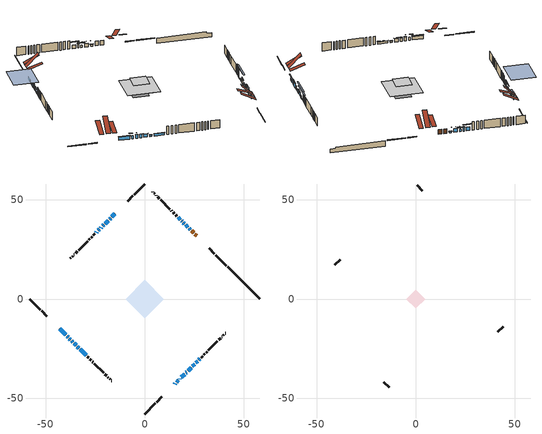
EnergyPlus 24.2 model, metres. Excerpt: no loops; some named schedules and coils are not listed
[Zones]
conditioned space
 floor outside (Floor1 construction): -0.68,0 0,0.68 0.68,0 0,-0.68 z0.48
 floor outside (Floor2 construction): -6.2,0 0,6.2 6.2,0 0,-6.2 z0.48
 floor adiabatic (AdiabaticFloorConstruction): -9.68,0 0,9.68 9.68,0 0,-9.68 z1.7
 floor foundation (Slab1 construction): -4.04,0.68 -0.68,4.04 4.04,-0.68 0.68,-4.04 z-1.91
 wall outside (RimJoist1 construction): 0,-58 5.35,-52.65 / -58,0 -52.65,-5.35 / 0,58 -5.35,52.65 / 41.18,16.82 35.83,22.17 z0.48:0.78
 wall outside (RimJoist2 construction): 6,-52 8.67,-49.33 / -52,-6 -49.33,-8.67 / -6,52 -8.67,49.33 / 35.17,22.83 32.51,25.49 z0.48:0.78
 wall outside (AdiabaticWallConstruction 1): 26.15,31.85 25.25,32.75 / 24.59,33.41 23.66,34.34 z0.48:2.51
 wall outside (AdiabaticWallConstruction): 15.02,-42.97 15.47,-42.52 z0.48:1.7; -15.02,42.97 -16.55,41.45 / -42.97,-15.02 -39.85,-18.15 / -35.61,-22.39 -34.58,-23.42 z0.48:1.93; 16.13,-41.87 16.9,-41.1 / 17.56,-40.44 17.78,-40.22 z0.48:1.95; 18.43,-39.57 20.12,-37.88 z0.48:2.23; 20.78,-37.22 21.17,-36.83 z0.48:1.98; -39.19,-18.81 -38.71,-19.29 z0.48:1.85; -38.05,-19.95 -37.47,-20.52 / -17.21,40.79 -17.76,40.23 / -20.6,37.4 -21.16,36.84 / 24.04,-33.96 25.15,-32.85 / 21.7,36.3 20.59,37.41 / -22.89,35.11 -23.44,34.55 z0.48:2.03; -36.82,-21.18 -36.26,-21.74 z0.48:2.01; 23,34.99 22.35,35.64 / -33.93,-24.07 -33.28,-24.72 z0.48:1.09; -18.42,39.58 -19.95,38.05 / 19.93,38.07 19.5,38.5 z0.48:1.45; 21.83,-36.17 23.38,-34.62 / -32.62,-25.38 -29.6,-28.4 / -24.1,33.9 -24.53,33.47 z0.48:1.47; -21.82,36.18 -22.23,35.77 z0.48:1.42; 25.81,-32.19 26.64,-31.36 z0.48:1.52; 27.29,-30.71 27.83,-30.17 z0.48:0.86; 18.84,39.16 18.63,39.37 z0.48:2.21; 17.97,40.03 16.89,41.11 z0.48:2
 wall outside (Wall1 construction): 28.49,-29.51 29.15,-28.85 / -28.95,-29.05 -28.28,-29.72 / -25.19,32.81 -25.85,32.14 / 16.23,41.76 15.57,42.43 z0.48:4.14
 wall outside (Wall2 construction): 29.81,-28.19 30.36,-27.64 / -27.62,-30.38 -27.08,-30.92 / -26.51,31.49 -27.06,30.94 / 14.91,43.09 14.37,43.63 z0.48:4.14
 wall outside (Wall3 construction): 31.01,-26.99 31.42,-26.58 / -26.42,-31.58 -26.02,-31.98 / -27.71,30.28 -28.12,29.88 / 13.71,44.29 13.3,44.69 z0.48:4.14
 wall outside (Wall4 construction): 32.07,-25.93 36.67,-21.33 / -25.36,-32.64 -20.76,-37.24 / -28.78,29.22 -33.37,24.62 / 12.65,45.35 8.05,49.95 z0.48:4.14
 wall outside (Wall5 construction): 37.33,-20.67 38.21,-19.79 / -20.1,-37.89 -19.22,-38.78 / -34.03,23.97 -34.91,23.08 / 7.39,50.61 6.51,51.49 z0.48:4.14
 wall outside (Wall6 construction): 38.87,-19.13 39.04,-18.95 / -18.56,-39.44 -18.39,-39.61 / -35.57,22.43 -35.75,22.25 / 5.85,52.15 5.68,52.32 z0.48:4.14
 wall outside (Wall7 construction): 39.7,-18.3 39.96,-18.04 / -17.73,-40.27 -17.47,-40.53 / -36.4,21.6 -36.66,21.33 / 5.02,52.98 4.76,53.24 z0.48:4.14
 wall outside (Wall8 construction): 40.62,-17.38 40.76,-17.24 / -16.81,-41.18 -16.67,-41.32 / -37.32,20.68 -37.46,20.54 / 4.1,53.9 3.96,54.04 z0.48:4.14
 wall foundation (FoundationWall1 construction): 41.83,16.17,-1.91 41.83,16.17,0.48 56.38,1.62,0.48 56.38,1.62,-0.18 58,0,-0.18 58,0,-1.91
 window (WindowConstruction 22): 15.02,-42.97 15.47,-42.53 z0.48:1.7
 window (WindowConstruction 4): -15.02,42.97 -16.55,41.45 z0.48:1.93
 window (WindowConstruction 5): 16.13,-41.87 16.9,-41.1 z0.48:1.95
 window (WindowConstruction 6): 17.56,-40.44 17.77,-40.22 z0.48:1.95
 window (WindowConstruction 7): 18.43,-39.57 20.12,-37.88 z0.48:2.23
 window (WindowConstruction 8): 20.78,-37.22 21.17,-36.83 z0.48:1.98
 window (WindowConstruction 9): -42.97,-15.02 -39.85,-18.15 z0.48:1.93
 window (WindowConstruction 10): -39.19,-18.81 -38.71,-19.29 z0.48:1.85
 window (WindowConstruction 11): -38.05,-19.95 -37.47,-20.52 z0.48:2.03
 window (WindowConstruction 23): -17.21,40.79 -17.76,40.23 z0.48:2.03
 window (WindowConstruction 12): -36.82,-21.18 -36.26,-21.74 z0.48:2
 window (WindowConstruction 13): -35.6,-22.39 -34.58,-23.42 z0.48:1.93
 window (WindowConstruction 14): 23,35 22.36,35.64 z0.48:1.09
 window (WindowConstruction 15): -18.42,39.58 -19.95,38.05 z0.48:1.45
 window (WindowConstruction 16): 21.83,-36.17 23.38,-34.62 z0.48:1.47
 window (WindowConstruction 17): -33.92,-24.07 -33.28,-24.72 z0.48:1.09
 window (WindowConstruction 18): -32.62,-25.38 -29.6,-28.4 z0.48:1.47
 window (WindowConstruction 19): -20.6,37.39 -21.16,36.84 z0.48:2.03
 window (WindowConstruction 20): 24.04,-33.96 25.15,-32.85 z0.48:2.03
 window (WindowConstruction 24): -21.82,36.18 -22.23,35.77 z0.48:1.42
 window (WindowConstruction 21): 21.7,36.3 20.59,37.41 z0.48:2.03
 window (WindowConstruction 26): 25.81,-32.19 26.63,-31.36 z0.48:1.52
 window (WindowConstruction 27): 27.29,-30.71 27.83,-30.17 z0.48:0.86
 window (WindowConstruction 25): 19.93,38.07 19.5,38.5 z0.48:1.45
 window (WindowConstruction): 18.84,39.16 18.63,39.37 z0.48:2.21
 window (WindowConstruction 1): 17.97,40.03 16.89,41.11 z0.48:2
 window (WindowConstruction 2): -22.89,35.11 -23.44,34.56 z0.48:2.03
 window (WindowConstruction 3): -24.1,33.9 -24.53,33.47 z0.48:1.47
 door (Door): 26.15,31.85 25.25,32.75 z0.48:2.51
 door (Door 1): 24.59,33.41 23.66,34.34 z0.48:2.51
 ceiling adiabatic (AdiabaticFloorConstruction): 0,-9.68 9.68,0 0,9.68 -9.68,0 z1.7
 roof outside (Roof2 construction): 12.56,-45.44,4.14 8.8,-41.69,9.44 7.48,-43.02,9.44 11.23,-46.77,4.14; -45.44,-12.56,4.14 -41.69,-8.8,9.44 -43.02,-7.48,9.44 -46.77,-11.23,4.14; -12.56,45.44,4.14 -8.8,41.69,9.44 -7.48,43.02,9.44 -11.23,46.77,4.14; 28.62,29.38,4.14 24.87,25.63,9.44 26.2,24.3,9.44 29.95,28.05,4.14
attic - vented
 floor to conditioned space (Floor3 construction Reversed): -4.71,0 0,4.71 4.71,0 0,-4.71 z4.14
 floor to conditioned space (Floor4 construction Reversed): -4.5,0 0,4.5 4.5,0 0,-4.5 z4.14
 wall outside (Wall9 construction): 41.42,-16.58 44.06,-13.93 / -16.02,-41.98 -13.37,-44.63 / -38.12,19.88 -40.77,17.23 / 3.31,54.69 0.66,57.34 z0.48:4.14
 roof outside (Roof1 construction): 10.57,-47.43,4.14 6.12,-42.97,7.29 4.87,-44.21,7.29 9.33,-48.67,4.14; -47.43,-10.57,4.14 -42.97,-6.12,7.29 -44.21,-4.87,7.29 -48.67,-9.33,4.14; -10.57,47.43,4.14 -6.12,42.97,7.29 -4.87,44.21,7.29 -9.33,48.67,4.14; 30.6,27.39,4.14 26.15,22.94,7.29 27.39,21.69,7.29 31.85,26.15,4.14
 roof outside (Roof3 construction): 14.37,-43.63,4.14 9.98,-39.25,6.2 8.83,-40.4,6.2 13.21,-44.79,4.14; -43.63,-14.37,4.14 -39.25,-9.98,6.2 -40.4,-8.83,6.2 -44.79,-13.21,4.14; -14.37,43.63,4.14 -9.98,39.25,6.2 -8.83,40.4,6.2 -13.21,44.79,4.14; 26.81,31.19,4.14 22.43,26.81,6.2 23.58,25.65,6.2 27.96,30.03,4.14
shading: 16.21,-41.79 14.29,-43.71 14.49,-43.91 16.41,-41.99 z2.74; -17.07,40.92 -14.5,43.5 -14.93,43.93 -17.51,41.35 z2.67; 17.19,-40.81 15.84,-42.16 16.05,-42.37 17.4,-41.02 z2.36; 18.06,-39.93 17.27,-40.73 17.48,-40.94 18.28,-40.14 z2.36; 20.68,-37.32 17.87,-40.13 18.07,-40.32 20.88,-37.52 z3.02; 21.38,-36.62 20.57,-37.43 20.67,-37.54 21.49,-36.72 z2.28; -39.71,-18.29 -43.12,-14.88 -43.58,-15.35 -40.17,-18.76 z2.13; -37.84,-20.15 -40.05,-17.95 -40.26,-18.16 -38.06,-20.37 z3.07; -37.37,-20.63 -38.16,-19.84 -38.32,-20 -37.53,-20.79 z2.18; -18.19,39.8 -16.78,41.22 -17.21,41.65 -18.63,40.23 z2.64; -36.16,-21.84 -36.92,-21.08 -37.08,-21.24 -36.32,-22 z2.15; -34.4,-23.59 -35.78,-22.22 -35.99,-22.43 -34.62,-23.81 z2.18; 22.21,35.78 23.14,34.85 23.44,35.14 22.5,36.08 z1.29; -20.02,37.98 -18.35,39.65 -18.49,39.79 -20.16,38.12 z1.55; 23.45,-34.54 21.76,-36.24 21.97,-36.45 23.66,-34.76 z1.57; -33.17,-24.83 -34.03,-23.97 -34.24,-24.18 -33.38,-25.04 z1.24; -29.5,-28.5 -32.73,-25.27 -32.94,-25.48 -29.71,-28.71 z1.62; -21.8,36.19 -19.96,38.04 -20.06,38.14 -21.91,36.3 z2.94; 25.58,-32.42 23.61,-34.39 23.79,-34.57 25.76,-32.59 z2.64; -26.33,31.67 -17.72,40.28 -25.05,47.6 -33.65,39 z7.21; 19.94,38.06 22.34,35.65 22.45,35.76 20.05,38.16 z2.94; 29.46,-28.54 22.98,-35.02 23.27,-35.31 29.75,-28.83 z5.52; 30.66,-27.34 24.46,-33.53 24.75,-33.83 30.95,-27.63 z4.86; 18.74,39.26 20.69,37.31 21.15,37.78 19.21,39.72 z2.52; 18.48,39.51 18.98,39.01 19.45,39.48 18.95,39.98 z2.41; 15.89,42.11 18.97,39.02 19.26,39.32 16.18,42.4 z3.42; -23.87,34.12 -22.46,35.54 -22.56,35.65 -23.98,34.23 z2.64; -25.05,32.94 -23.58,34.42 -24.01,34.85 -25.49,33.37 z2.21
[Building]
Building 1: Terrain=Suburbs
[Site:Location]
Saint John AP_NB: Latitude {deg}=45.32; Longitude {deg}=-65.89; Time Zone {hr}=-4; Elevation {m}=109; Keep Site Location Information=Yes
[Site:GroundTemperature:Shallow]
1.82357, -0.0370019, -0.186003, 0.696932, 4.24142, 7.7694, 10.828, 12.7655, 12.9301, 11.3543, 8.37368, 4.95392
[Site:WaterMainsTemperature]
Calculation Method=Schedule; Temperature Schedule=mains temperature schedule
[Material] Roughness=Rough; Thermal Absorptance=0.9
Name | Thickness {m} | Conductivity {W/m-K} | Density {kg/m3} | Specific Heat {J/kg-K} | Solar Absorptance | Visible Absorptance
asphalt or fiberglass shingles | 0.00635 | 0.162714 | 1121.4 | 1465.45 | 0.4 | 0.4
ceiling loosefill ins | 0.0846667 | 0.0480833 | 16.02 | 1046.75 | 0.7 | 0.7
ceiling stud and cavity | 0.1397 | 0.0862361 | 65.682 | 1177.47 | 0.7 | 0.7
ceiling stud and cavity 1 | 0.1397 | 0.0903612 | 65.682 | 1177.47 | 0.7 | 0.7
concrete 4.0 in. | 0.1016 | 1.803125 | 2242.8 | 837.4 | 0.7 | 0.7
concrete 8.0 in. | 0.2032 | 1.803125 | 2242.8 | 837.4 | 0.7 | 0.7
door material | 0.04445 | 0.188738 | 512.64 | 1214.23 | 0.7 | 0.7
door material 1 | 0.04445 | 0.0451087 | 512.64 | 1214.23 | 0.7 | 0.7
exterior vertical ins | 0.0430808 | 0.029427 | 32.04 | 1214.23 | 0.7 | 0.7
floor covering | 0.0127 | 9.015625 | 54.468 | 1339.84 | 0.6 | 0.6
floor covering 1 | 0.0127 | 0.0433444 | 54.468 | 1339.84 | 0.6 | 0.6
floor rigid ins; wall rigid ins 1 | 0.512978 | 0.029427 | 32.04 | 1214.23 | 0.7 | 0.7
floor stud and cavity | 0.0889 | 0.204817 | 50.32683 | 1063.81 | 0.7 | 0.7
floor stud and cavity 1 | 0.0889 | 0.20399 | 50.32683 | 1063.81 | 0.7 | 0.7
floor stud and cavity 2 | 0.1397 | 1.75129 | 37.0049 | 1207.88 | 0.7 | 0.7
furniture material conditioned space 1 | 0.1524 | 0.115458 | 640.8 | 1214.23 | 0.6 | 0.6
gypsum board | 0.0127 | 0.160291 | 801 | 837.4 | 0.6 | 0.6
gypsum board 1 | 0.0127 | 0.160291 | 801 | 837.4 | 0.7 | 0.7
osb sheathing 0.5 in. | 0.0127 | 0.115458 | 512.64 | 1214.23 | 0.7 | 0.7
osb sheathing 0.75 in. | 0.01905 | 0.115458 | 512.64 | 1214.23 | 0.7 | 0.7
osb sheathing 2.0 in. | 0.0508 | 0.115458 | 512.64 | 1214.23 | 0.7 | 0.7
rim joist rigid ins; roof rigid ins; wall rigid ins | 0.051816 | 0.029427 | 32.04 | 1214.23 | 0.7 | 0.7
rim joist stud and cavity | 0.0508 | 0.0371501 | 125.044 | 1163.47 | 0.6 | 0.6
rim joist stud and cavity 1 | 0.0508 | 0.570385 | 125.044 | 1163.47 | 0.6 | 0.6
roof stud and cavity | 0.2032 | 0.196113 | 78.34581 | 1123.46 | 0.7 | 0.7
wall stud and cavity | 0.1397 | 0.211572 | 139.0536 | 1170.24 | 0.7 | 0.7
wall stud and cavity 1 | 0.1397 | 0.206614 | 139.0536 | 1170.24 | 0.7 | 0.7
wall stud and cavity 10 | 0.0889 | 0.391764 | 83.0341 | 1211.67 | 0.7 | 0.7
wall stud and cavity 2 | 0.1397 | 0.241155 | 139.0536 | 1170.24 | 0.7 | 0.7
wall stud and cavity 3 | 0.1397 | 0.194937 | 139.0536 | 1170.24 | 0.7 | 0.7
wall stud and cavity 4 | 0.1397 | 0.164263 | 139.0536 | 1170.24 | 0.7 | 0.7
wall stud and cavity 5 | 0.1397 | 0.229306 | 139.0536 | 1170.24 | 0.7 | 0.7
wall stud and cavity 6 | 0.1397 | 0.558755 | 139.0536 | 1170.24 | 0.7 | 0.7
wall stud and cavity 7 | 0.1397 | 0.0773278 | 139.0536 | 1170.24 | 0.7 | 0.7
wall stud and cavity 8 | 0.0889 | 6.1454 | 50.32683 | 1063.81 | 0.6 | 0.6
wall stud and cavity 9 | 0.0889 | 0.380278 | 52.3479 | 1209.89 | 0.7 | 0.7
wood siding | 0.0254 | 0.102417 | 544.68 | 1172.36 | 0.4 | 0.4
wood siding 1 | 0.00254 | 0.102417 | 544.68 | 1172.36 | 0.4 | 0.4
wood siding 2; wood siding 3; wood siding 4 | 0.0254 | 0.102417 | 544.68 | 1172.36 | 0.7 | 0.7
[WindowMaterial:SimpleGlazingSystem]
Name | U-Factor {W/m2-K} | Solar Heat Gain Coefficient
WindowMaterial | 3.06271 | 0.54
WindowMaterial 1 | 2.941204 | 0.65
WindowMaterial 10 | 3.003662 | 0.52
WindowMaterial 11 | 2.98492 | 0.55
WindowMaterial 12 | 2.938365 | 0.65
WindowMaterial 13 | 2.96278 | 0.59
WindowMaterial 14 | 2.97868 | 0.61
WindowMaterial 15 | 2.91338 | 0.67
WindowMaterial 16 | 2.95256 | 0.6
WindowMaterial 17 | 3.0383 | 0.46
WindowMaterial 18 | 2.95313 | 0.59
WindowMaterial 19 | 2.9378 | 0.65
WindowMaterial 2 | 2.986628 | 0.55
WindowMaterial 20 | 2.963916 | 0.62
WindowMaterial 21 | 2.98152 | 0.6
WindowMaterial 22 | 2.97584 | 0.61
WindowMaterial 23 | 5.68141 | 0.74
WindowMaterial 24 | 3.06555 | 0.36
WindowMaterial 3 | 3.032052 | 0.47
WindowMaterial 4 | 2.93325 | 0.63
WindowMaterial 5 | 2.972433 | 0.58
WindowMaterial 6 | 3.08826 | 0.37
WindowMaterial 7 | 2.907136 | 0.68
WindowMaterial 8 | 3.01445 | 0.5
WindowMaterial 9 | 2.93155 | 0.63
[Construction]
AdiabaticFloorConstruction: floor stud and cavity 2, floor rigid ins, osb sheathing 0.75 in., floor covering 1
AdiabaticWallConstruction: wood siding 3, wall rigid ins 1, wall stud and cavity 9, gypsum board
AdiabaticWallConstruction 1: wood siding 4, wall rigid ins 1, wall stud and cavity 9, gypsum board
Door: door material
Door 1: door material 1
Floor1 construction: floor stud and cavity, floor covering
Floor2 construction: floor stud and cavity 1, floor covering
Floor3 construction Reversed: gypsum board, ceiling stud and cavity, ceiling loosefill ins
Floor4 construction Reversed: gypsum board, ceiling stud and cavity 1, ceiling loosefill ins
FoundationWall1 construction: concrete 8.0 in., gypsum board 1
furniture construction conditioned space 1: furniture material conditioned space 1
PartitionWallConstruction: gypsum board, wall stud and cavity 10, gypsum board
RimJoist1 construction: wood siding 2, rim joist rigid ins, osb sheathing 2.0 in., rim joist stud and cavity
RimJoist2 construction: wood siding 2, rim joist rigid ins, osb sheathing 2.0 in., rim joist stud and cavity 1
Roof1 construction; Roof3 construction: asphalt or fiberglass shingles
Roof2 construction: asphalt or fiberglass shingles, roof rigid ins, osb sheathing 0.75 in., roof stud and cavity, gypsum board
Slab1 construction: concrete 4.0 in.
Wall1 construction: wood siding, wall rigid ins, osb sheathing 0.5 in., wall stud and cavity, gypsum board
Wall2 construction: wood siding, wall rigid ins, osb sheathing 0.5 in., wall stud and cavity 1, gypsum board
Wall3 construction: wood siding, wall rigid ins, osb sheathing 0.5 in., wall stud and cavity 2, gypsum board
Wall4 construction: wood siding, wall rigid ins, osb sheathing 0.5 in., wall stud and cavity 3, gypsum board
Wall5 construction: wood siding, wall rigid ins, osb sheathing 0.5 in., wall stud and cavity 4, gypsum board
Wall6 construction: wood siding, wall rigid ins, osb sheathing 0.5 in., wall stud and cavity 5, gypsum board
Wall7 construction: wood siding, wall rigid ins, osb sheathing 0.5 in., wall stud and cavity 6, gypsum board
Wall8 construction: wood siding, osb sheathing 0.5 in., wall stud and cavity 7, gypsum board
Wall9 construction: wood siding 1, wall stud and cavity 8
WindowConstruction: WindowMaterial
WindowConstruction 1: WindowMaterial 1
WindowConstruction 10: WindowMaterial 10
WindowConstruction 11: WindowMaterial 11
WindowConstruction 12: WindowMaterial 12
WindowConstruction 13: WindowMaterial 13
WindowConstruction 14: WindowMaterial 14
WindowConstruction 15: WindowMaterial 15
WindowConstruction 16: WindowMaterial 16
WindowConstruction 17: WindowMaterial 17
WindowConstruction 18: WindowMaterial 18
WindowConstruction 19; WindowConstruction 23: WindowMaterial 19
WindowConstruction 2; WindowConstruction 20; WindowConstruction 21: WindowMaterial 2
WindowConstruction 22: WindowMaterial 20
WindowConstruction 24: WindowMaterial 21
WindowConstruction 25: WindowMaterial 22
WindowConstruction 26: WindowMaterial 23
WindowConstruction 27: WindowMaterial 24
WindowConstruction 3: WindowMaterial 3
WindowConstruction 4: WindowMaterial 4
WindowConstruction 5: WindowMaterial 5
WindowConstruction 6: WindowMaterial 6
WindowConstruction 7: WindowMaterial 7
WindowConstruction 8: WindowMaterial 8
WindowConstruction 9: WindowMaterial 9
[Zone] Multiplier=1; Part of Total Floor Area=Yes
Name | Volume {m3}
attic - vented | 50.1549
conditioned space | 569
[Space]
Name | Zone | Volume {m3}
attic - vented 1 | attic - vented | 50.1549
conditioned space 1 | conditioned space | 569
[ZoneInfiltration:EffectiveLeakageArea]
infil attic - vented 1: Zone or Space=attic - vented 1; Schedule=Always On Discrete; Effective Air Leakage Area {cm2}=2996.82; Stack Coefficient=0.000473475; Wind Coefficient=1.47017e-05
[ZoneMixing]
whole house fan mix: Zone or Space=attic - vented; Schedule=Always On Continuous; Design Flow Rate Calculation Method=Flow/Zone; Design Flow Rate {m3/s}=0; Source Zone or Space=conditioned space
[SurfaceProperty:ExposedFoundationPerimeter]
Slab1: Exposed Perimeter Calculation Method=TotalExposedPerimeter; Total Exposed Perimeter {m}=22.861
[InternalMass] Zone or ZoneList=conditioned space; Space or SpaceList=conditioned space 1
Name | Construction | Surface Area {m2}
furniture mass conditioned space 1 | furniture construction conditioned space 1 | 118.712
partition wall mass | PartitionWallConstruction | 296.78
[Lights]
interior lighting: Zone or ZoneList or Space or SpaceList=conditioned space 1; Schedule=interior lighting schedule; Design Level Calculation Method=LightingLevel; Lighting Level {W}=343.2; Return Air Fraction=0; Fraction Radiant=0.6; Fraction Visible=0.2; Fraction Replaceable=1
[People]
occupants: Zone or ZoneList or Space or SpaceList=conditioned space 1; Number of People Schedule=occupants schedule; Number of People Calculation Method=People; Number of People=3; Fraction Radiant=0.314171; Sensible Heat Fraction=0.56303; Activity Level Schedule=occupants activity schedule; Carbon Dioxide Generation Rate {m3/s-W}=0; Enable ASHRAE 55 Comfort Warnings=No; Mean Radiant Temperature Calculation Type=EnclosureAveraged
[ElectricEquipment] Zone or ZoneList or Space or SpaceList=conditioned space 1; Design Level Calculation Method=EquipmentLevel
Name | Schedule | Design Level {W} | Fraction Latent | Fraction Radiant | Fraction Lost
clothes dryer | clothes dryer schedule | 140.772 | 0.015 | 0.081 | 0.85
clothes washer | clothes washer schedule | 32.1985 | 0.03 | 0.162 | 0.7
cooking range | cooking range schedule | 215.147 | 0.08 | 0.432 | 0.2
dishwasher | dishwasher schedule | 66.8632 | 0.3 | 0.18 | 0.4
fridge | fridge schedule | 72.9452 | 0 | 0.6 | 0
mech vent house fan | mech vent house fan schedule | 0 | 0 | 0 | 1
mech vent house fan cfis | mech vent house fan cfis schedule | 0 | 0 | 0 | 0
misc plug loads | misc plug loads schedule | 494.7 | 0.045 | 0.513 | 0.1
whole house fan | Always On Discrete | 0 | 0 | 0 | 1
[OtherEquipment] Zone or ZoneList or Space or SpaceList=conditioned space 1; Design Level Calculation Method=EquipmentLevel
Name | Fuel Type | Schedule | Design Level {W} | Fraction Latent | Fraction Radiant | Fraction Lost
clothes dryer 1 | Electricity | clothes dryer schedule | 0 | 0.015 | 0.081 | 0.85
cooking range 1 | Electricity | cooking range schedule | 0 | 0.08 | 0.432 | 0.2
general water use latent | None | general water use schedule | 62.594 | 1 | 0 | 0
general water use sensible | None | general water use schedule | -61.6891 | 0 | 0.6 | 0
mech vent house fan latent load | None | Always On Discrete | 0 | 1 | 0 | 0
mech vent house fan sensible load | None | Always On Discrete | 0 | 0 | 0 | 0
water heater energy adjustment1 | Electricity | Always On Discrete | 0.01 | 0 | 0 | 1
[ZoneInfiltration:DesignFlowRate] Zone or ZoneList or Space or SpaceList=conditioned space 1; Schedule=Always On Discrete; Design Flow Rate Calculation Method=Flow/Zone; Design Flow Rate {m3/s}=0
infil flow; natural vent flow; whole house fan flow
[ZoneControl:Thermostat]
conditioned space Thermostat: Zone or ZoneList=conditioned space; Control Type Schedule=conditioned space Thermostat Schedule; Control 1=conditioned space temperature setpoint; Temperature Difference Between Cutout And Setpoint {deltaC}=0
[ThermostatSetpoint:DualSetpoint]
conditioned space temperature setpoint: Heating Setpoint Temperature Schedule=heating setpoint; Cooling Setpoint Temperature Schedule=cooling setpoint
[AirLoopHVAC:UnitarySystem]
unit heater unitary system: Control Type=Load; Controlling Zone or Thermostat Location=conditioned space; Dehumidification Control Type=None; Availability Schedule=Always On Discrete; Supply Fan=unit heater supply fan; Fan Placement=BlowThrough; Supply Air Fan Operating Mode Schedule=unit heater auto fan schedule; Heating Coil=unit heater htg coil; DX Heating Coil Sizing Ratio=1; Use DOAS DX Cooling Coil=No; Minimum Supply Air Temperature {C}=2; Latent Load Control=SensibleOnlyLoadControl; Cooling Supply Air Flow Rate Method=None; Heating Supply Air Flow Rate Method=SupplyAirFlowRate; Heating Supply Air Flow Rate {m3/s}=0.00141584; No Load Supply Air Flow Rate Method=SupplyAirFlowRate; No Load Supply Air Flow Rate {m3/s}=0; No Load Supply Air Flow Rate Control Set To Low Speed=Yes; Maximum Supply Air Temperature {C}=48.8889; Maximum Outdoor Dry-Bulb Temperature for Supplemental Heater Operation {C}=21; Ancillary On-Cycle Electric Power {W}=0; Ancillary Off-Cycle Electric Power {W}=0
[Zone equipment]
conditioned space: electric baseboard, unit heater unitary system
[Foundation:Kiva]
Foundation Kiva 1: Initial Indoor Air Temperature {C}=18; Wall Height Above Grade {m}=0.479999; Wall Depth Below Slab {m}=0.2032; Custom Block Material Name 1=exterior vertical ins; Custom Block Depth 1 {m}=2.39; Custom Block X Position 1 {m}=0.2159; Custom Block Z Position 1 {m}=0
[Foundation:Kiva:Settings]
Soil Conductivity {W/m-K}=0.849921; Soil Density {kg/m3}=1842.3; Soil Specific Heat {J/kg-K}=418.7; Ground Solar Absorptivity=0.9; Ground Thermal Absorptivity=0.9; Ground Surface Roughness {m}=0.03; Far-Field Width {m}=40; Deep-Ground Boundary Condition=ZeroFlux; Deep-Ground Depth {m}=40; Minimum Cell Dimension {m}=0.2; Maximum Cell Growth Coefficient=3; Simulation Timestep=Timestep
[Exterior:Lights]
exterior lighting: Schedule=exterior lighting schedule; Design Level {W}=75.6
[EnergyManagementSystem:Sensor] Output:Variable or Output:Meter Index Key=conditioned space
Name | Output:Variable or Output:Meter
conditioned_space_clg_unmet_s | Zone Cooling Setpoint Not Met Time
conditioned_space_htg_unmet_s | Zone Heating Setpoint Not Met Time
fridge_tin_s; tin_s; tin_s_1 | Zone Mean Air Temperature
tout_s | Zone Outdoor Air Drybulb Temperature
win_s | Zone Air Humidity Ratio
[Schedule:Constant]
Name | Hourly Value
Always On Continuous; mech vent house fan schedule; mech vent house fan cfis schedule; Always On Discrete | 1
occupants activity schedule | 117.228
fridge schedule; unit heater auto fan schedule | 0
[Schedule:Week:Daily]
interior lighting schedule Week Rule - Jan1-Jan27: interior lighting schedule day, interior lighting schedule day, interior lighting schedule day, interior lighting schedule day, interior lighting schedule day, interior lighting schedule day, interior lighting schedule day, interior lighting schedule default day, interior lighting schedule default day, interior lighting schedule default day, interior lighting schedule default day, interior lighting schedule default day
interior lighting schedule Week Rule - Jan28-Feb3: interior lighting schedule day, interior lighting schedule day, interior lighting schedule day, interior lighting schedule day, interior lighting schedule day 1, interior lighting schedule day 1, interior lighting schedule day 1, interior lighting schedule default day, interior lighting schedule default day, interior lighting schedule default day, interior lighting schedule default day, interior lighting schedule default day
interior lighting schedule Week Rule - Feb4-Feb24: interior lighting schedule day 1, interior lighting schedule day 1, interior lighting schedule day 1, interior lighting schedule day 1, interior lighting schedule day 1, interior lighting schedule day 1, interior lighting schedule day 1, interior lighting schedule default day, interior lighting schedule default day, interior lighting schedule default day, interior lighting schedule default day, interior lighting schedule default day
interior lighting schedule Week Rule - Feb25-Mar3: interior lighting schedule day 1, interior lighting schedule day 1, interior lighting schedule day 1, interior lighting schedule day 1, interior lighting schedule day 2, interior lighting schedule day 2, interior lighting schedule day 2, interior lighting schedule default day, interior lighting schedule default day, interior lighting schedule default day, interior lighting schedule default day, interior lighting schedule default day
interior lighting schedule Week Rule - Mar4-Mar31: interior lighting schedule day 2, interior lighting schedule day 2, interior lighting schedule day 2, interior lighting schedule day 2, interior lighting schedule day 2, interior lighting schedule day 2, interior lighting schedule day 2, interior lighting schedule default day, interior lighting schedule default day, interior lighting schedule default day, interior lighting schedule default day, interior lighting schedule default day
interior lighting schedule Week Rule - Apr1-Apr28: interior lighting schedule day 3, interior lighting schedule day 3, interior lighting schedule day 3, interior lighting schedule day 3, interior lighting schedule day 3, interior lighting schedule day 3, interior lighting schedule day 3, interior lighting schedule default day, interior lighting schedule default day, interior lighting schedule default day, interior lighting schedule default day, interior lighting schedule default day
interior lighting schedule Week Rule - Apr29-May5: interior lighting schedule day 3, interior lighting schedule day 3, interior lighting schedule day 4, interior lighting schedule day 4, interior lighting schedule day 4, interior lighting schedule day 4, interior lighting schedule day 4, interior lighting schedule default day, interior lighting schedule default day, interior lighting schedule default day, interior lighting schedule default day, interior lighting schedule default day
interior lighting schedule Week Rule - May6-May26: interior lighting schedule day 4, interior lighting schedule day 4, interior lighting schedule day 4, interior lighting schedule day 4, interior lighting schedule day 4, interior lighting schedule day 4, interior lighting schedule day 4, interior lighting schedule default day, interior lighting schedule default day, interior lighting schedule default day, interior lighting schedule default day, interior lighting schedule default day
interior lighting schedule Week Rule - May27-Jun2: interior lighting schedule day 4, interior lighting schedule day 4, interior lighting schedule day 4, interior lighting schedule day 4, interior lighting schedule day 4, interior lighting schedule day 5, interior lighting schedule day 5, interior lighting schedule default day, interior lighting schedule default day, interior lighting schedule default day, interior lighting schedule default day, interior lighting schedule default day
interior lighting schedule Week Rule - Jun3-Jun30: interior lighting schedule day 5, interior lighting schedule day 5, interior lighting schedule day 5, interior lighting schedule day 5, interior lighting schedule day 5, interior lighting schedule day 5, interior lighting schedule day 5, interior lighting schedule default day, interior lighting schedule default day, interior lighting schedule default day, interior lighting schedule default day, interior lighting schedule default day
interior lighting schedule Week Rule - Jul1-Jul28: interior lighting schedule day 6, interior lighting schedule day 6, interior lighting schedule day 6, interior lighting schedule day 6, interior lighting schedule day 6, interior lighting schedule day 6, interior lighting schedule day 6, interior lighting schedule default day, interior lighting schedule default day, interior lighting schedule default day, interior lighting schedule default day, interior lighting schedule default day
interior lighting schedule Week Rule - Jul29-Aug4: interior lighting schedule day 6, interior lighting schedule day 6, interior lighting schedule day 6, interior lighting schedule day 7, interior lighting schedule day 7, interior lighting schedule day 7, interior lighting schedule day 7, interior lighting schedule default day, interior lighting schedule default day, interior lighting schedule default day, interior lighting schedule default day, interior lighting schedule default day
interior lighting schedule Week Rule - Aug5-Aug25: interior lighting schedule day 7, interior lighting schedule day 7, interior lighting schedule day 7, interior lighting schedule day 7, interior lighting schedule day 7, interior lighting schedule day 7, interior lighting schedule day 7, interior lighting schedule default day, interior lighting schedule default day, interior lighting schedule default day, interior lighting schedule default day, interior lighting schedule default day
interior lighting schedule Week Rule - Aug26-Sep1: interior lighting schedule day 7, interior lighting schedule day 7, interior lighting schedule day 7, interior lighting schedule day 7, interior lighting schedule day 7, interior lighting schedule day 7, interior lighting schedule day 8, interior lighting schedule default day, interior lighting schedule default day, interior lighting schedule default day, interior lighting schedule default day, interior lighting schedule default day
interior lighting schedule Week Rule - Sep2-Sep29: interior lighting schedule day 8, interior lighting schedule day 8, interior lighting schedule day 8, interior lighting schedule day 8, interior lighting schedule day 8, interior lighting schedule day 8, interior lighting schedule day 8, interior lighting schedule default day, interior lighting schedule default day, interior lighting schedule default day, interior lighting schedule default day, interior lighting schedule default day
interior lighting schedule Week Rule - Sep30-Oct6: interior lighting schedule day 8, interior lighting schedule day 9, interior lighting schedule day 9, interior lighting schedule day 9, interior lighting schedule day 9, interior lighting schedule day 9, interior lighting schedule day 9, interior lighting schedule default day, interior lighting schedule default day, interior lighting schedule default day, interior lighting schedule default day, interior lighting schedule default day
interior lighting schedule Week Rule - Oct7-Oct27: interior lighting schedule day 9, interior lighting schedule day 9, interior lighting schedule day 9, interior lighting schedule day 9, interior lighting schedule day 9, interior lighting schedule day 9, interior lighting schedule day 9, interior lighting schedule default day, interior lighting schedule default day, interior lighting schedule default day, interior lighting schedule default day, interior lighting schedule default day
interior lighting schedule Week Rule - Oct28-Nov3: interior lighting schedule day 9, interior lighting schedule day 9, interior lighting schedule day 9, interior lighting schedule day 9, interior lighting schedule day 10, interior lighting schedule day 10, interior lighting schedule day 10, interior lighting schedule default day, interior lighting schedule default day, interior lighting schedule default day, interior lighting schedule default day, interior lighting schedule default day
[Schedule:Year]
interior lighting schedule: interior lighting schedule Week Rule - Jan1-Jan27, 1, 1, 1, 27, interior lighting schedule Week Rule - Jan28-Feb3, 1, 28, 2, 3, interior lighting schedule Week Rule - Feb4-Feb24, 2, 4, 2, 24, interior lighting schedule Week Rule - Feb25-Mar3, 2, 25, 3, 3, interior lighting schedule Week Rule - Mar4-Mar31, 3, 4, 3, 31, interior lighting schedule Week Rule - Apr1-Apr28, 4, 1, 4, 28, interior lighting schedule Week Rule - Apr29-May5, 4, 29, 5, 5, interior lighting schedule Week Rule - May6-May26, 5, 6, 5, 26, interior lighting schedule Week Rule - May27-Jun2, 5, 27, 6, 2, interior lighting schedule Week Rule - Jun3-Jun30, 6, 3, 6, 30, interior lighting schedule Week Rule - Jul1-Jul28, 7, 1, 7, 28, interior lighting schedule Week Rule - Jul29-Aug4, 7, 29, 8, 4, interior lighting schedule Week Rule - Aug5-Aug25, 8, 5, 8, 25, interior lighting schedule Week Rule - Aug26-Sep1, 8, 26, 9, 1, interior lighting schedule Week Rule - Sep2-Sep29, 9, 2, 9, 29, interior lighting schedule Week Rule - Sep30-Oct6, 9, 30, 10, 6, interior lighting schedule Week Rule - Oct7-Oct27, 10, 7, 10, 27, interior lighting schedule Week Rule - Oct28-Nov3, 10, 28, 11, 3, interior lighting schedule Week Rule - Nov4-Nov24, 11, 4, 11, 24, interior lighting schedule Week Rule - Nov25-Dec1, 11, 25, 12, 1, interior lighting schedule Week Rule - Dec2-Dec31, 12, 2, 12, 31
occupants schedule: occupants schedule Week Rule - Jan1-Dec31, 1, 1, 12, 31
clothes dryer schedule: clothes dryer schedule Week Rule - Jan1-Dec31, 1, 1, 12, 31
clothes washer schedule: clothes washer schedule Week Rule - Jan1-Dec31, 1, 1, 12, 31
cooking range schedule: cooking range schedule Week Rule - Jan1-Dec31, 1, 1, 12, 31
dishwasher schedule: dishwasher schedule Week Rule - Jan1-Dec31, 1, 1, 12, 31
misc plug loads schedule: misc plug loads schedule Week Rule - Jan1-Dec31, 1, 1, 12, 31
general water use schedule: general water use schedule Week Rule - Jan1-Dec31, 1, 1, 12, 31
exterior lighting schedule: exterior lighting schedule Week Rule - Jan1-Jan27, 1, 1, 1, 27, exterior lighting schedule Week Rule - Jan28-Feb3, 1, 28, 2, 3, exterior lighting schedule Week Rule - Feb4-Feb24, 2, 4, 2, 24, exterior lighting schedule Week Rule - Feb25-Mar3, 2, 25, 3, 3, exterior lighting schedule Week Rule - Mar4-Mar31, 3, 4, 3, 31, exterior lighting schedule Week Rule - Apr1-Apr28, 4, 1, 4, 28, exterior lighting schedule Week Rule - Apr29-May5, 4, 29, 5, 5, exterior lighting schedule Week Rule - May6-May26, 5, 6, 5, 26, exterior lighting schedule Week Rule - May27-Jun2, 5, 27, 6, 2, exterior lighting schedule Week Rule - Jun3-Jun30, 6, 3, 6, 30, exterior lighting schedule Week Rule - Jul1-Jul28, 7, 1, 7, 28, exterior lighting schedule Week Rule - Jul29-Aug4, 7, 29, 8, 4, exterior lighting schedule Week Rule - Aug5-Aug25, 8, 5, 8, 25, exterior lighting schedule Week Rule - Aug26-Sep1, 8, 26, 9, 1, exterior lighting schedule Week Rule - Sep2-Sep29, 9, 2, 9, 29, exterior lighting schedule Week Rule - Sep30-Oct6, 9, 30, 10, 6, exterior lighting schedule Week Rule - Oct7-Oct27, 10, 7, 10, 27, exterior lighting schedule Week Rule - Oct28-Nov3, 10, 28, 11, 3, exterior lighting schedule Week Rule - Nov4-Nov24, 11, 4, 11, 24, exterior lighting schedule Week Rule - Nov25-Dec1, 11, 25, 12, 1, exterior lighting schedule Week Rule - Dec2-Dec31, 12, 2, 12, 31
[Schedule:Compact]
conditioned space Thermostat Schedule: Through: 12/31, For: AllDays, Until: 24:00, 4
mains temperature schedule: Through: 01/01, For: AllDays, Until: 24:00, 6.42222, Through: 01/02, For: AllDays, Until: 24:00, 6.36056, Through: 01/03, For: AllDays, Until: 24:00, 6.3, Through: 01/04, For: AllDays, Until: 24:00, 6.24056, Through: 01/05, For: AllDays, Until: 24:00, 6.18167, Through: 01/06, For: AllDays, Until: 24:00, 6.12389, Through: 01/07, For: AllDays, Until: 24:00, 6.06722, Through: 01/08, For: AllDays, Until: 24:00, 6.01167, Through: 01/09, For: AllDays, Until: 24:00, 5.95722, Through: 01/10, For: AllDays, Until: 24:00, 5.90389, Through: 01/11, For: AllDays, Until: 24:00, 5.85111, Through: 01/12, For: AllDays, Until: 24:00, 5.8, Through: 01/13, For: AllDays, Until: 24:00, 5.74944, Through: 01/14, For: AllDays, Until: 24:00, 5.70056, Through: 01/15, For: AllDays, Until: 24:00, 5.65278, Through: 01/16, For: AllDays, Until: 24:00, 5.60556, Through: 01/17, For: AllDays, Until: 24:00, 5.56, Through: 01/18, For: AllDays, Until: 24:00, 5.51556, Through: 01/19, For: AllDays, Until: 24:00, 5.47222, Through: 01/20, For: AllDays, Until: 24:00, 5.43, Through: 01/21, For: AllDays, Until: 24:00, 5.38944, Through: 01/22, For: AllDays, Until: 24:00, 5.34944, Through: 01/23, For: AllDays, Until: 24:00, 5.31111, Through: 01/24, For: AllDays, Until: 24:00, 5.27389, Through: 01/25, For: AllDays, Until: 24:00, 5.23833, Through: 01/26, For: AllDays, Until: 24:00, 5.20333, Through: 01/27, For: AllDays, Until: 24:00, 5.17, Through: 01/28, For: AllDays, Until: 24:00, 5.13833, Through: 01/29, For: AllDays, Until: 24:00, 5.10722, Through: 01/30, For: AllDays, Until: 24:00, 5.07833, Through: 01/31, For: AllDays, Until: 24:00, 5.05, Through: 02/01, For: AllDays, Until: 24:00, 5.02333, Through: 02/02, For: AllDays, Until: 24:00, 4.99778, Through: 02/03, For: AllDays, Until: 24:00, 4.97389, Through: 02/04, For: AllDays, Until: 24:00, 4.95111, Through: 02/05, For: AllDays, Until: 24:00, 4.92944, Through: 02/06, For: AllDays, Until: 24:00, 4.90944, Through: 02/07, For: AllDays, Until: 24:00, 4.89111, Through: 02/08, For: AllDays, Until: 24:00, 4.87389, Through: 02/09, For: AllDays, Until: 24:00, 4.85778, Through: 02/10, For: AllDays, Until: 24:00, 4.84333, Through: 02/11, For: AllDays, Until: 24:00, 4.83, Through: 02/12, For: AllDays, Until: 24:00, 4.81833, Through: 02/13, For: AllDays, Until: 24:00, 4.80833, Through: 02/14, For: AllDays, Until: 24:00, 4.79944, Through: 02/15, For: AllDays, Until: 24:00, 4.79167, Through: 02/16, For: AllDays, Until: 24:00, 4.78556, Through: 02/17, For: AllDays, Until: 24:00, 4.78111, Through: 02/18, For: AllDays, Until: 24:00, 4.77778, Through: 02/19, For: AllDays, Until: 24:00, 4.77556, Through: 02/20, For: AllDays, Until: 24:00, 4.775, Through: 02/21, For: AllDays, Until: 24:00, 4.77611, Through: 02/22, For: AllDays, Until: 24:00, 4.77833, Through: 02/23, For: AllDays, Until: 24:00, 4.78222, Through: 02/24, For: AllDays, Until: 24:00, 4.78778, Through: 02/25, For: AllDays, Until: 24:00, 4.79389, Through: 02/26, For: AllDays, Until: 24:00, 4.80222, Through: 02/27, For: AllDays, Until: 24:00, 4.81167, Through: 02/28, For: AllDays, Until: 24:00, 4.82222, Through: 03/01, For: AllDays, Until: 24:00, 4.83444, Through: 03/02, For: AllDays, Until: 24:00, 4.84833, Through: 03/03, For: AllDays, Until: 24:00, 4.86278, Through: 03/04, For: AllDays, Until: 24:00, 4.87944, Through: 03/05, For: AllDays, Until: 24:00, 4.89722, Through: 03/06, For: AllDays, Until: 24:00, 4.91611, Through: 03/07, For: AllDays, Until: 24:00, 4.93667, Through: 03/08, For: AllDays, Until: 24:00, 4.95833, Through: 03/09, For: AllDays, Until: 24:00, 4.98167, Through: 03/10, For: AllDays, Until: 24:00, 5.00611, Through: 03/11, For: AllDays, Until: 24:00, 5.03222, Through: 03/12, For: AllDays, Until: 24:00, 5.05944, Through: 03/13, For: AllDays, Until: 24:00, 5.08778, Through: 03/14, For: AllDays, Until: 24:00, 5.11778, Through: 03/15, For: AllDays, Until: 24:00, 5.14889, Through: 03/16, For: AllDays, Until: 24:00, 5.18167, Through: 03/17, For: AllDays, Until: 24:00, 5.21556, Through: 03/18, For: AllDays, Until: 24:00, 5.25056, Through: 03/19, For: AllDays, Until: 24:00, 5.28667, Through: 03/20, For: AllDays, Until: 24:00, 5.32444, Through: 03/21, For: AllDays, Until: 24:00, 5.36333, Through: 03/22, For: AllDays, Until: 24:00, 5.40333, Through: 03/23, For: AllDays, Until: 24:00, 5.44444, Through: 03/24, For: AllDays, Until: 24:00, 5.48722, Through: 03/25, For: AllDays, Until: 24:00, 5.53056, Through: 03/26, For: AllDays, Until: 24:00, 5.57556, Through: 03/27, For: AllDays, Until: 24:00, 5.62167, Through: 03/28, For: AllDays, Until: 24:00, 5.66889, Through: 03/29, For: AllDays, Until: 24:00, 5.71722, Through: 03/30, For: AllDays, Until: 24:00, 5.76667, Through: 03/31, For: AllDays, Until: 24:00, 5.81722, Through: 04/01, For: AllDays, Until: 24:00, 5.86889, Through: 04/02, For: AllDays, Until: 24:00, 5.92222, Through: 04/03, For: AllDays, Until: 24:00, 5.97611, Through: 04/04, For: AllDays, Until: 24:00, 6.03056, Through: 04/05, For: AllDays, Until: 24:00, 6.08667, Through: 04/06, For: AllDays, Until: 24:00, 6.14389, Through: 04/07, For: AllDays, Until: 24:00, 6.20167, Through: 04/08, For: AllDays, Until: 24:00, 6.26056, Through: 04/09, For: AllDays, Until: 24:00, 6.32056, Through: 04/10, For: AllDays, Until: 24:00, 6.38167, Through: 04/11, For: AllDays, Until: 24:00, 6.44333, Through: 04/12, For: AllDays, Until: 24:00, 6.50611, Through: 04/13, For: AllDays, Until: 24:00, 6.57, Through: 04/14, For: AllDays, Until: 24:00, 6.63444, Through: 04/15, For: AllDays, Until: 24:00, 6.7, Through: 04/16, For: AllDays, Until: 24:00, 6.76611, Through: 04/17, For: AllDays, Until: 24:00, 6.83333, Through: 04/18, For: AllDays, Until: 24:00, 6.90111, Through: 04/19, For: AllDays, Until: 24:00, 6.97, Through: 04/20, For: AllDays, Until: 24:00, 7.03944, Through: 04/21, For: AllDays, Until: 24:00, 7.10944, Through: 04/22, For: AllDays, Until: 24:00, 7.18056, Through: 04/23, For: AllDays, Until: 24:00, 7.25167, Through: 04/24, For: AllDays, Until: 24:00, 7.32389, Through: 04/25, For: AllDays, Until: 24:00, 7.39722, Through: 04/26, For: AllDays, Until: 24:00, 7.47056, Through: 04/27, For: AllDays, Until: 24:00, 7.545, Through: 04/28, For: AllDays, Until: 24:00, 7.61944, Through: 04/29, For: AllDays, Until: 24:00, 7.695, Through: 04/30, For: AllDays, Until: 24:00, 7.77056, Through: 05/01, For: AllDays, Until: 24:00, 7.84722, Through: 05/02, For: AllDays, Until: 24:00, 7.92389, Through: 05/03, For: AllDays, Until: 24:00, 8.00111, Through: 05/04, For: AllDays, Until: 24:00, 8.07944, Through: 05/05, For: AllDays, Until: 24:00, 8.15722, Through: 05/06, For: AllDays, Until: 24:00, 8.23611, Through: 05/07, For: AllDays, Until: 24:00, 8.315, Through: 05/08, For: AllDays, Until: 24:00, 8.39444, Through: 05/09, For: AllDays, Until: 24:00, 8.47444, Through: 05/10, For: AllDays, Until: 24:00, 8.55444, Through: 05/11, For: AllDays, Until: 24:00, 8.635, Through: 05/12, For: AllDays, Until: 24:00, 8.71556, Through: 05/13, For: AllDays, Until: 24:00, 8.79611, Through: 05/14, For: AllDays, Until: 24:00, 8.87722, Through: 05/15, For: AllDays, Until: 24:00, 8.95889, Through: 05/16, For: AllDays, Until: 24:00, 9.04, Through: 05/17, For: AllDays, Until: 24:00, 9.12167, Through: 05/18, For: AllDays, Until: 24:00, 9.20333, Through: 05/19, For: AllDays, Until: 24:00, 9.28556, Through: 05/20, For: AllDays, Until: 24:00, 9.36722, Through: 05/21, For: AllDays, Until: 24:00, 9.44944, Through: 05/22, For: AllDays, Until: 24:00, 9.53111, Through: 05/23, For: AllDays, Until: 24:00, 9.61333, Through: 05/24, For: AllDays, Until: 24:00, 9.695, Through: 05/25, For: AllDays, Until: 24:00, 9.77722, Through: 05/26, For: AllDays, Until: 24:00, 9.85889, Through: 05/27, For: AllDays, Until: 24:00, 9.94056, Through: 05/28, For: AllDays, Until: 24:00, 10.0222, Through: 05/29, For: AllDays, Until: 24:00, 10.1039, Through: 05/30, For: AllDays, Until: 24:00, 10.185, Through: 05/31, For: AllDays, Until: 24:00, 10.2661, Through: 06/01, For: AllDays, Until: 24:00, 10.3472, Through: 06/02, For: AllDays, Until: 24:00, 10.4278, Through: 06/03, For: AllDays, Until: 24:00, 10.5083, Through: 06/04, For: AllDays, Until: 24:00, 10.5883, Through: 06/05, For: AllDays, Until: 24:00, 10.6683, Through: 06/06, For: AllDays, Until: 24:00, 10.7478, Through: 06/07, For: AllDays, Until: 24:00, 10.8267, Through: 06/08, For: AllDays, Until: 24:00, 10.9056, Through: 06/09, For: AllDays, Until: 24:00, 10.9839, Through: 06/10, For: AllDays, Until: 24:00, 11.0617, Through: 06/11, For: AllDays, Until: 24:00, 11.1394, Through: 06/12, For: AllDays, Until: 24:00, 11.2161, Through: 06/13, For: AllDays, Until: 24:00, 11.2928, Through: 06/14, For: AllDays, Until: 24:00, 11.3689, Through: 06/15, For: AllDays, Until: 24:00, 11.4444, Through: 06/16, For: AllDays, Until: 24:00, 11.5189, Through: 06/17, For: AllDays, Until: 24:00, 11.5933, Through: 06/18, For: AllDays, Until: 24:00, 11.6672, Through: 06/19, For: AllDays, Until: 24:00, 11.74, Through: 06/20, For: AllDays, Until: 24:00, 11.8128, Through: 06/21, For: AllDays, Until: 24:00, 11.8844, Through: 06/22, For: AllDays, Until: 24:00, 11.9556, Through: 06/23, For: AllDays, Until: 24:00, 12.0256, Through: 06/24, For: AllDays, Until: 24:00, 12.095, Through: 06/25, For: AllDays, Until: 24:00, 12.1639, Through: 06/26, For: AllDays, Until: 24:00, 12.2322, Through: 06/27, For: AllDays, Until: 24:00, 12.2994, Through: 06/28, For: AllDays, Until: 24:00, 12.3656, Through: 06/29, For: AllDays, Until: 24:00, 12.4311, Through: 06/30, For: AllDays, Until: 24:00, 12.4961, Through: 07/01, For: AllDays, Until: 24:00, 12.56, Through: 07/02, For: AllDays, Until: 24:00, 12.6228, Through: 07/03, For: AllDays, Until: 24:00, 12.685, Through: 07/04, For: AllDays, Until: 24:00, 12.7461, Through: 07/05, For: AllDays, Until: 24:00, 12.8061, Through: 07/06, For: AllDays, Until: 24:00, 12.8656, Through: 07/07, For: AllDays, Until: 24:00, 12.9239, Through: 07/08, For: AllDays, Until: 24:00, 12.9811, Through: 07/09, For: AllDays, Until: 24:00, 13.0372, Through: 07/10, For: AllDays, Until: 24:00, 13.0922, Through: 07/11, For: AllDays, Until: 24:00, 13.1467, Through: 07/12, For: AllDays, Until: 24:00, 13.1994, Through: 07/13, For: AllDays, Until: 24:00, 13.2517, Through: 07/14, For: AllDays, Until: 24:00, 13.3022, Through: 07/15, For: AllDays, Until: 24:00, 13.3522, Through: 07/16, For: AllDays, Until: 24:00, 13.4006, Through: 07/17, For: AllDays, Until: 24:00, 13.4483, Through: 07/18, For: AllDays, Until: 24:00, 13.4944, Through: 07/19, For: AllDays, Until: 24:00, 13.5394, Through: 07/20, For: AllDays, Until: 24:00, 13.5833, Through: 07/21, For: AllDays, Until: 24:00, 13.6261, Through: 07/22, For: AllDays, Until: 24:00, 13.6678, Through: 07/23, For: AllDays, Until: 24:00, 13.7083, Through: 07/24, For: AllDays, Until: 24:00, 13.7472, Through: 07/25, For: AllDays, Until: 24:00, 13.785, Through: 07/26, For: AllDays, Until: 24:00, 13.8217, Through: 07/27, For: AllDays, Until: 24:00, 13.8572, Through: 07/28, For: AllDays, Until: 24:00, 13.8911, Through: 07/29, For: AllDays, Until: 24:00, 13.9239, Through: 07/30, For: AllDays, Until: 24:00, 13.9556, Through: 07/31, For: AllDays, Until: 24:00, 13.9856, Through: 08/01, For: AllDays, Until: 24:00, 14.0144, Through: 08/02, For: AllDays, Until: 24:00, 14.0417, Through: 08/03, For: AllDays, Until: 24:00, 14.0678, Through: 08/04, For: AllDays, Until: 24:00, 14.0928, Through: 08/05, For: AllDays, Until: 24:00, 14.1161, Through: 08/06, For: AllDays, Until: 24:00, 14.1383, Through: 08/07, For: AllDays, Until: 24:00, 14.1594, Through: 08/08, For: AllDays, Until: 24:00, 14.1789, Through: 08/09, For: AllDays, Until: 24:00, 14.1967, Through: 08/10, For: AllDays, Until: 24:00, 14.2133, Through: 08/11, For: AllDays, Until: 24:00, 14.2283, Through: 08/12, For: AllDays, Until: 24:00, 14.2422, Through: 08/13, For: AllDays, Until: 24:00, 14.255, Through: 08/14, For: AllDays, Until: 24:00, 14.2661, Through: 08/15, For: AllDays, Until: 24:00, 14.2756, Through: 08/16, For: AllDays, Until: 24:00, 14.2839, Through: 08/17, For: AllDays, Until: 24:00, 14.2911, Through: 08/18, For: AllDays, Until: 24:00, 14.2967, Through: 08/19, For: AllDays, Until: 24:00, 14.3006, Through: 08/20, For: AllDays, Until: 24:00, 14.3033, Through: 08/21, For: AllDays, Until: 24:00, 14.3044, Through: 08/22, For: AllDays, Until: 24:00, 14.3044, Through: 08/23, For: AllDays, Until: 24:00, 14.3028, Through: 08/24, For: AllDays, Until: 24:00, 14.2994, Through: 08/25, For: AllDays, Until: 24:00, 14.295, Through: 08/26, For: AllDays, Until: 24:00, 14.2894, Through: 08/27, For: AllDays, Until: 24:00, 14.2822, Through: 08/28, For: AllDays, Until: 24:00, 14.2739, Through: 08/29, For: AllDays, Until: 24:00, 14.2633, Through: 08/30, For: AllDays, Until: 24:00, 14.2522, Through: 08/31, For: AllDays, Until: 24:00, 14.2394, Through: 09/01, For: AllDays, Until: 24:00, 14.225, Through: 09/02, For: AllDays, Until: 24:00, 14.2094, Through: 09/03, For: AllDays, Until: 24:00, 14.1928, Through: 09/04, For: AllDays, Until: 24:00, 14.1744, Through: 09/05, For: AllDays, Until: 24:00, 14.1544, Through: 09/06, For: AllDays, Until: 24:00, 14.1333, Through: 09/07, For: AllDays, Until: 24:00, 14.1111, Through: 09/08, For: AllDays, Until: 24:00, 14.0872, Through: 09/09, For: AllDays, Until: 24:00, 14.0622, Through: 09/10, For: AllDays, Until: 24:00, 14.0356, Through: 09/11, For: AllDays, Until: 24:00, 14.0078, Through: 09/12, For: AllDays, Until: 24:00, 13.9783, Through: 09/13, For: AllDays, Until: 24:00, 13.9483, Through: 09/14, For: AllDays, Until: 24:00, 13.9161, Through: 09/15, For: AllDays, Until: 24:00, 13.8833, Through: 09/16, For: AllDays, Until: 24:00, 13.8489, Through: 09/17, For: AllDays, Until: 24:00, 13.8133, Through: 09/18, For: AllDays, Until: 24:00, 13.7767, Through: 09/19, For: AllDays, Until: 24:00, 13.7383, Through: 09/20, For: AllDays, Until: 24:00, 13.6989, Through: 09/21, For: AllDays, Until: 24:00, 13.6583, Through: 09/22, For: AllDays, Until: 24:00, 13.6167, Through: 09/23, For: AllDays, Until: 24:00, 13.5733, Through: 09/24, For: AllDays, Until: 24:00, 13.5294, Through: 09/25, For: AllDays, Until: 24:00, 13.4839, Through: 09/26, For: AllDays, Until: 24:00, 13.4372, Through: 09/27, For: AllDays, Until: 24:00, 13.3894, Through: 09/28, For: AllDays, Until: 24:00, 13.3406, Through: 09/29, For: AllDays, Until: 24:00, 13.2906, Through: 09/30, For: AllDays, Until: 24:00, 13.2394, Through: 10/01, For: AllDays, Until: 24:00, 13.1872, Through: 10/02, For: AllDays, Until: 24:00, 13.1339, Through: 10/03, For: AllDays, Until: 24:00, 13.0794, Through: 10/04, For: AllDays, Until: 24:00, 13.0244, Through: 10/05, For: AllDays, Until: 24:00, 12.9678, Through: 10/06, For: AllDays, Until: 24:00, 12.9106, Through: 10/07, For: AllDays, Until: 24:00, 12.8517, Through: 10/08, For: AllDays, Until: 24:00, 12.7922, Through: 10/09, For: AllDays, Until: 24:00, 12.7322, Through: 10/10, For: AllDays, Until: 24:00, 12.6706, Through: 10/11, For: AllDays, Until: 24:00, 12.6083, Through: 10/12, For: AllDays, Until: 24:00, 12.545, Through: 10/13, For: AllDays, Until: 24:00, 12.4811, Through: 10/14, For: AllDays, Until: 24:00, 12.4161, Through: 10/15, For: AllDays, Until: 24:00, 12.3506, Through: 10/16, For: AllDays, Until: 24:00, 12.2839, Through: 10/17, For: AllDays, Until: 24:00, 12.2161, Through: 10/18, For: AllDays, Until: 24:00, 12.1483, Through: 10/19, For: AllDays, Until: 24:00, 12.0789, Through: 10/20, For: AllDays, Until: 24:00, 12.0094, Through: 10/21, For: AllDays, Until: 24:00, 11.9389, Through: 10/22, For: AllDays, Until: 24:00, 11.8678, Through: 10/23, For: AllDays, Until: 24:00, 11.7956, Through: 10/24, For: AllDays, Until: 24:00, 11.7233, Through: 10/25, For: AllDays, Until: 24:00, 11.65, Through: 10/26, For: AllDays, Until: 24:00, 11.5761, Through: 10/27, For: AllDays, Until: 24:00, 11.5017, Through: 10/28, For: AllDays, Until: 24:00, 11.4267, Through: 10/29, For: AllDays, Until: 24:00, 11.3511, Through: 10/30, For: AllDays, Until: 24:00, 11.275, Through: 10/31, For: AllDays, Until: 24:00, 11.1983, Through: 11/01, For: AllDays, Until: 24:00, 11.1217, Through: 11/02, For: AllDays, Until: 24:00, 11.0439, Through: 11/03, For: AllDays, Until: 24:00, 10.9661, Through: 11/04, For: AllDays, Until: 24:00, 10.8872, Through: 11/05, For: AllDays, Until: 24:00, 10.8083, Through: 11/06, For: AllDays, Until: 24:00, 10.7294, Through: 11/07, For: AllDays, Until: 24:00, 10.65, Through: 11/08, For: AllDays, Until: 24:00, 10.57, Through: 11/09, For: AllDays, Until: 24:00, 10.4894, Through: 11/10, For: AllDays, Until: 24:00, 10.4094, Through: 11/11, For: AllDays, Until: 24:00, 10.3283, Through: 11/12, For: AllDays, Until: 24:00, 10.2472, Through: 11/13, For: AllDays, Until: 24:00, 10.1661, Through: 11/14, For: AllDays, Until: 24:00, 10.085, Through: 11/15, For: AllDays, Until: 24:00, 10.0033, Through: 11/16, For: AllDays, Until: 24:00, 9.92167, Through: 11/17, For: AllDays, Until: 24:00, 9.84, Through: 11/18, For: AllDays, Until: 24:00, 9.75778, Through: 11/19, For: AllDays, Until: 24:00, 9.67611, Through: 11/20, For: AllDays, Until: 24:00, 9.59389, Through: 11/21, For: AllDays, Until: 24:00, 9.51222, Through: 11/22, For: AllDays, Until: 24:00, 9.43, Through: 11/23, For: AllDays, Until: 24:00, 9.34833, Through: 11/24, For: AllDays, Until: 24:00, 9.26611, Through: 11/25, For: AllDays, Until: 24:00, 9.18444, Through: 11/26, For: AllDays, Until: 24:00, 9.10278, Through: 11/27, For: AllDays, Until: 24:00, 9.02111, Through: 11/28, For: AllDays, Until: 24:00, 8.94, Through: 11/29, For: AllDays, Until: 24:00, 8.85833, Through: 11/30, For: AllDays, Until: 24:00, 8.77722, Through: 12/01, For: AllDays, Until: 24:00, 8.69667, Through: 12/02, For: AllDays, Until: 24:00, 8.61611, Through: 12/03, For: AllDays, Until: 24:00, 8.53556, Through: 12/04, For: AllDays, Until: 24:00, 8.45556, Through: 12/05, For: AllDays, Until: 24:00, 8.37611, Through: 12/06, For: AllDays, Until: 24:00, 8.29667, Through: 12/07, For: AllDays, Until: 24:00, 8.21778, Through: 12/08, For: AllDays, Until: 24:00, 8.13944, Through: 12/09, For: AllDays, Until: 24:00, 8.06111, Through: 12/10, For: AllDays, Until: 24:00, 7.98333, Through: 12/11, For: AllDays, Until: 24:00, 7.90611, Through: 12/12, For: AllDays, Until: 24:00, 7.82944, Through: 12/13, For: AllDays, Until: 24:00, 7.75333, Through: 12/14, For: AllDays, Until: 24:00, 7.67722, Through: 12/15, For: AllDays, Until: 24:00, 7.60222, Through: 12/16, For: AllDays, Until: 24:00, 7.52778, Through: 12/17, For: AllDays, Until: 24:00, 7.45333, Through: 12/18, For: AllDays, Until: 24:00, 7.38, Through: 12/19, For: AllDays, Until: 24:00, 7.30722, Through: 12/20, For: AllDays, Until: 24:00, 7.235, Through: 12/21, For: AllDays, Until: 24:00, 7.16389, Through: 12/22, For: AllDays, Until: 24:00, 7.09333, Through: 12/23, For: AllDays, Until: 24:00, 7.02333, Through: 12/24, For: AllDays, Until: 24:00, 6.95389, Through: 12/25, For: AllDays, Until: 24:00, 6.88556, Through: 12/26, For: AllDays, Until: 24:00, 6.81778, Through: 12/27, For: AllDays, Until: 24:00, 6.75056, Through: 12/28, For: AllDays, Until: 24:00, 6.685, Through: 12/29, For: AllDays, Until: 24:00, 6.61944, Through: 12/30, For: AllDays, Until: 24:00, 6.555, Through: 12/31, For: AllDays, Until: 24:00, 6.49167
